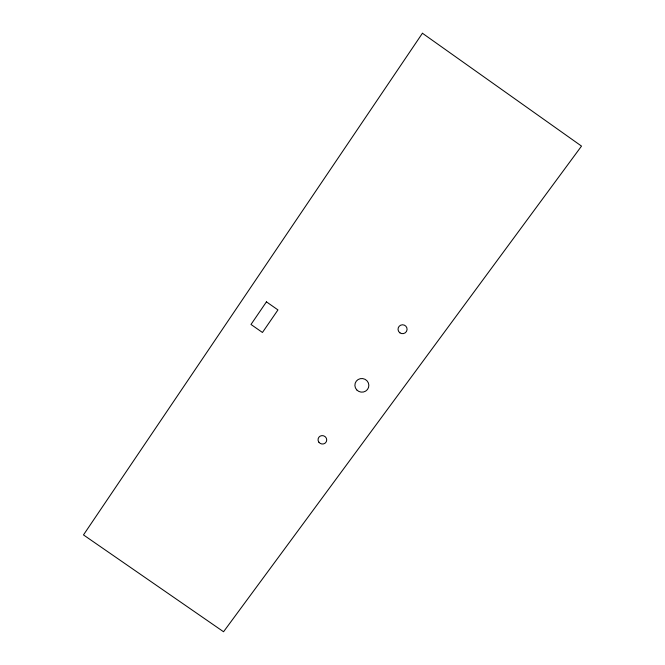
<?xml version="1.0" encoding="UTF-8"?>
<svg xmlns="http://www.w3.org/2000/svg" width="665" height="665" viewBox="0 0 665 665"><rect width="100%" height="100%" fill="white"/><g stroke="black" fill="none" stroke-linecap="round" stroke-linejoin="round"><path stroke-width="1" d="M422.433 33.25L83.482 534.918L223.548 631.75L581.518 146.101L422.433 33.25M266.432 301.852L250.996 324.47L262.451 332.475L277.953 309.915L266.432 301.852M356.756 389.914A6.999 6.808 16.5 0 0 368.543 387.446A6.999 6.808 16.5 0 0 360.314 378.668A6.999 6.808 16.5 0 0 356.756 389.914M318.859 442.192A4.372 4.198 22.3 0 0 326.349 441.651A4.372 4.198 22.3 0 0 321.935 435.608A4.372 4.198 22.3 0 0 318.859 442.192M399.948 332.857A4.522 4.447 1.2 0 0 407.063 329.641A4.522 4.447 1.2 0 0 400.663 325.185A4.522 4.447 1.2 0 0 399.948 332.857"/></g></svg>
